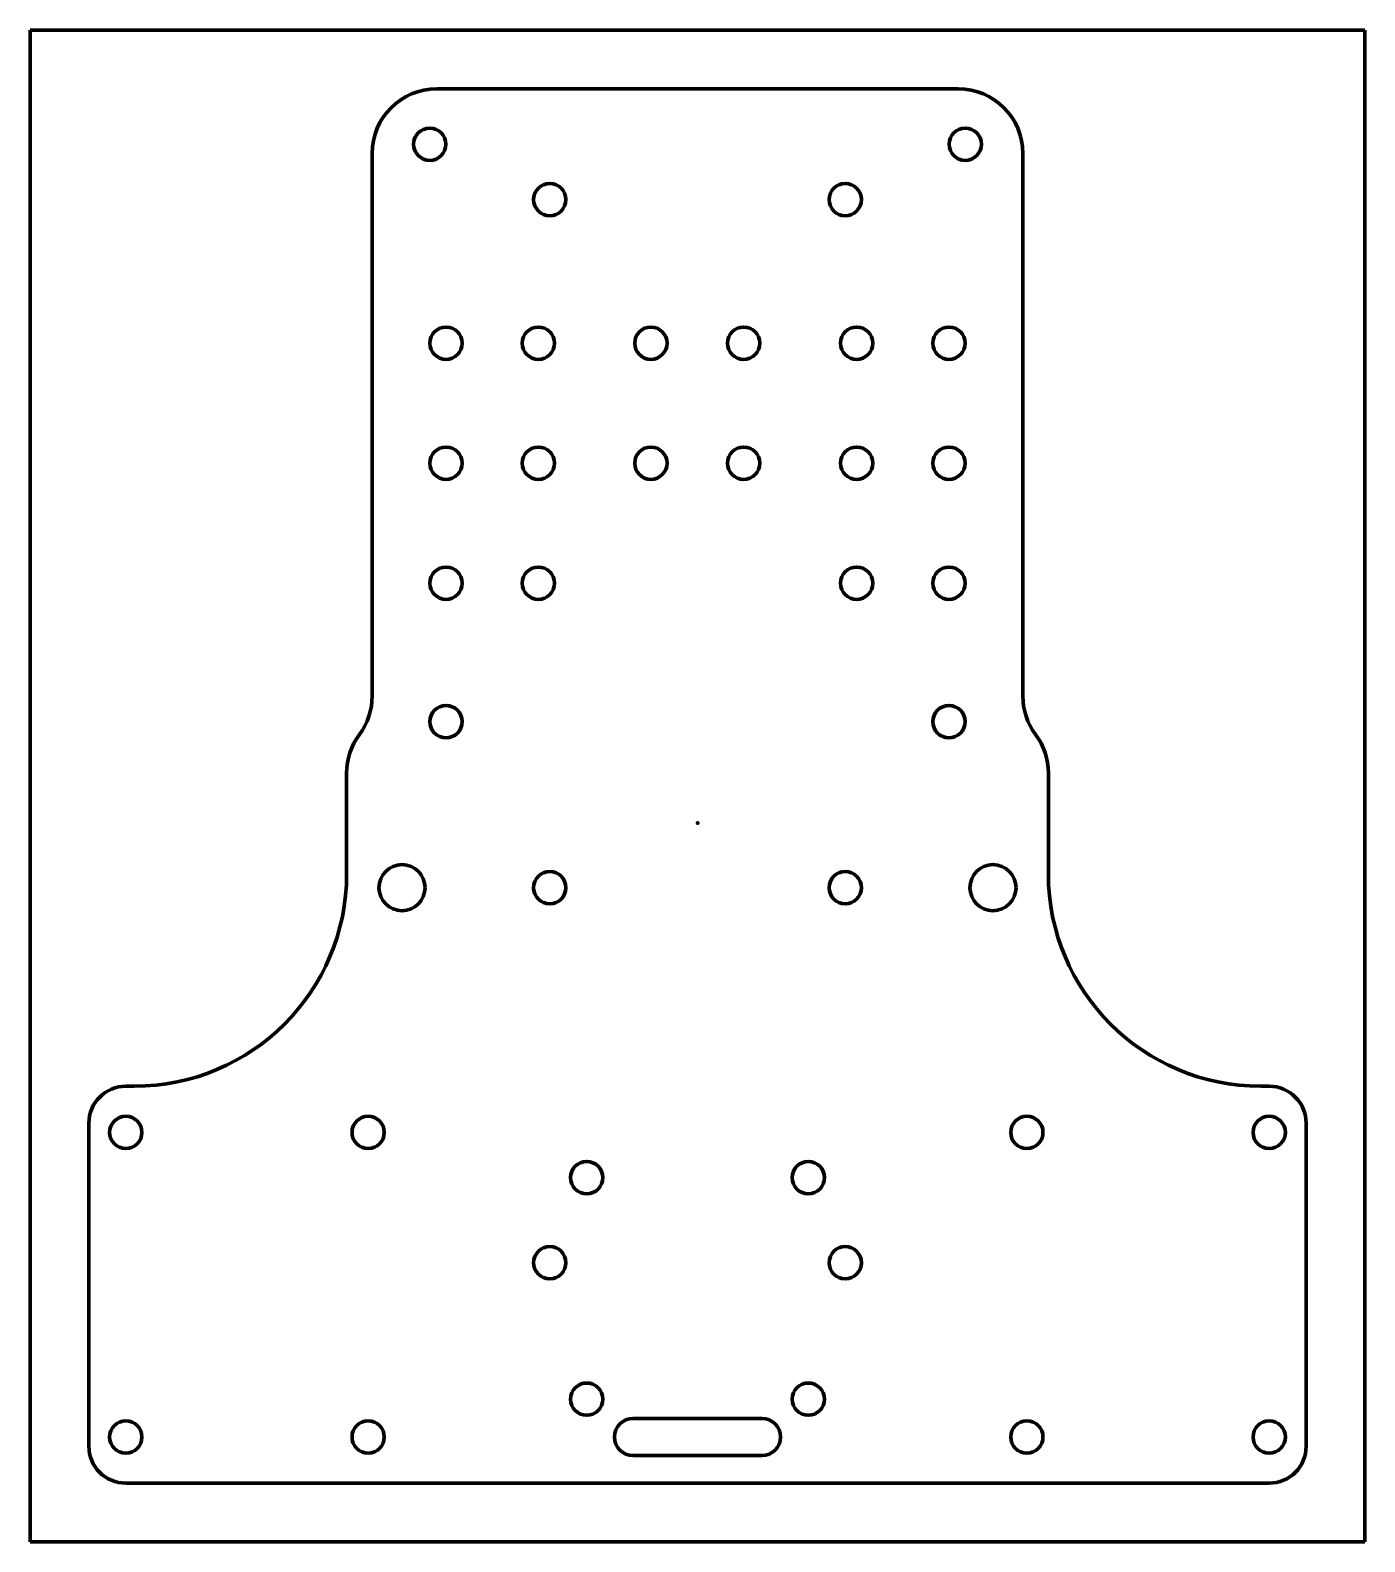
# Model space of a CAD drawing. Header units: millimetres. Extents: x 187 to 332, y 138 to 301.
import ezdxf

# ---------------------------------------------------------------- set-up
doc = ezdxf.new("R2010")
doc.units = ezdxf.units.MM
doc.layers.add('1', color=7, linetype='Continuous', true_color=0xffffff)
doc.layers.add('61', color=7, linetype='Continuous', true_color=0xffffff)

msp = doc.modelspace()

# ---------------------------------------------------------------- linework, layer by layer
at = {"layer": '1', "color": 8, "linetype": 'Continuous', "lineweight": 70}
for p, q in [((186.986908, 137.501319), (186.986908, 301.255854)), ((331.526908, 301.255854), (186.986908, 301.255854)), ((331.526908, 301.255854), (331.526908, 137.501319)), ((186.986908, 137.501319), (331.526908, 137.501319))]:
    msp.add_line(p, q, dxfattribs=at)
at = {"layer": '1', "color": 155, "linetype": 'Continuous', "lineweight": 70}
for p, q in [((287.491908, 294.905854), (231.021908, 294.905854)), ((224.021908, 229.13087), (224.021908, 287.905854)), ((294.491908, 287.905854), (294.491908, 229.13087)), ((221.256908, 220.77774), (221.256908, 209.851319)), ((297.256908, 209.851319), (297.256908, 220.77774)), ((197.336908, 186.851319), (198.256908, 186.851319)), ((320.256908, 186.851319), (321.176908, 186.851319)), ((193.336908, 147.851319), (193.336908, 182.851319)), ((325.176908, 182.851319), (325.176908, 147.851319)), ((266.256908, 150.851319), (252.256908, 150.851319)), ((252.256908, 146.851319), (266.256908, 146.851319)), ((321.176908, 143.851319), (197.336908, 143.851319))]:
    msp.add_line(p, q, dxfattribs=at)
for centre, radius in [((230.256908, 288.905854), 1.75), ((288.256908, 288.905854), 1.75), ((243.256908, 282.905854), 1.75), ((275.256908, 282.905854), 1.75), ((232.021908, 267.351319), 1.75), ((242.021908, 267.351319), 1.75), ((254.205784, 267.351319), 1.75), ((264.256908, 267.351319), 1.75), ((276.491908, 267.351319), 1.75), ((286.491908, 267.351319), 1.75), ((232.021908, 254.351319), 1.75), ((242.021908, 254.351319), 1.75), ((254.205784, 254.351319), 1.75), ((264.256908, 254.351319), 1.75), ((276.491908, 254.351319), 1.75), ((286.491908, 254.351319), 1.75), ((232.021908, 241.351319), 1.75), ((242.021908, 241.351319), 1.75), ((276.491908, 241.351319), 1.75), ((286.491908, 241.351319), 1.75), ((232.021908, 226.351319), 1.75), ((232.021908, 226.351319), 1.75), ((286.491908, 226.351319), 1.75), ((286.491908, 226.351319), 1.75), ((227.256908, 208.362676), 2.5), ((243.256908, 208.362676), 1.75), ((275.256908, 208.362676), 1.75), ((291.256908, 208.362676), 2.5), ((197.336908, 181.851319), 1.75), ((223.586908, 181.851319), 1.75), ((294.926908, 181.851319), 1.75), ((321.176908, 181.851319), 1.75), ((247.256908, 176.951319), 1.75), ((271.256908, 176.951319), 1.75), ((243.256908, 167.733142), 1.75), ((275.256908, 167.733142), 1.75), ((247.256908, 152.951319), 1.75), ((271.256908, 152.951319), 1.75), ((197.336908, 148.851319), 1.75), ((223.586908, 148.851319), 1.75), ((294.926908, 148.851319), 1.75), ((321.176908, 148.851319), 1.75)]:
    msp.add_circle(centre, radius, dxfattribs=at)
for centre, radius, start, end in [((231.021908, 287.905854), 7, 90, 180), ((287.491908, 287.905854), 7, 0, 90), ((217.021908, 229.13087), 7, 323.369502, 360), ((301.491908, 229.13087), 7, 180, 216.630498), ((228.256908, 220.77774), 7, 143.369502, 180), ((290.256908, 220.77774), 7, 0, 36.630498), ((198.256908, 209.851319), 23, 270, 0), ((320.256908, 209.851319), 23, 180, 270), ((197.336908, 182.851319), 4, 90, 180), ((321.176908, 182.851319), 4, 0, 90), ((252.256908, 148.851319), 2, 90, 270), ((266.256908, 148.851319), 2, 270, 90), ((197.336908, 147.851319), 4, 180, 270), ((321.176908, 147.851319), 4, 270, 0)]:
    msp.add_arc(centre, radius, start, end, dxfattribs=at)
at = {"layer": '61', "color": 23, "linetype": 'Continuous', "lineweight": 70}
msp.add_point((259.256908, 215.362676), dxfattribs=at)

doc.saveas('drawing.dxf')
